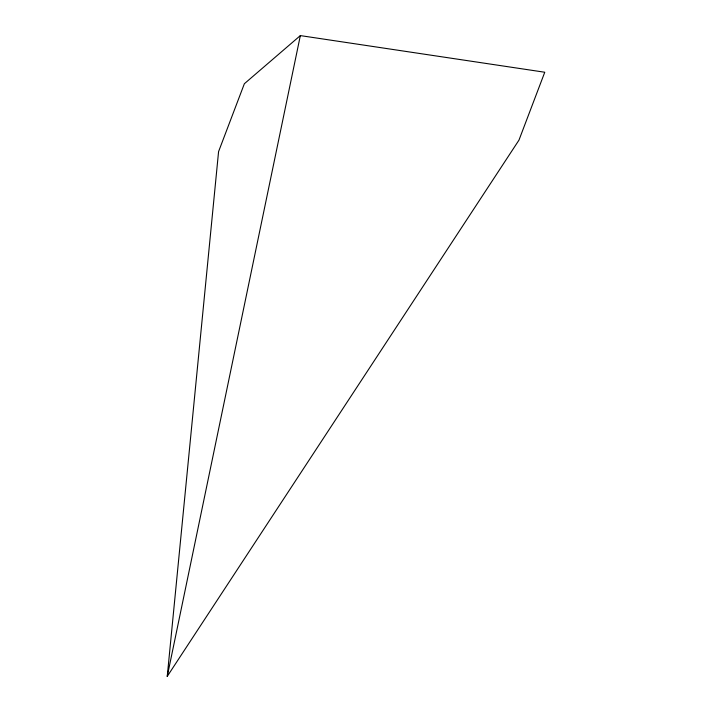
<?xml version="1.0" encoding="UTF-8"?>
<svg xmlns="http://www.w3.org/2000/svg" width="712" height="712" viewBox="0 0 712 712"><rect width="100%" height="100%" fill="white"/><g stroke="black" fill="none" stroke-linecap="round" stroke-linejoin="round"><path stroke-width="1.07" d="M167.24 676.4L218.575 151.612L244.358 83.74L300.339 35.6L544.76 72.241L518.977 140.113L167.24 676.4L300.339 35.6"/></g></svg>
